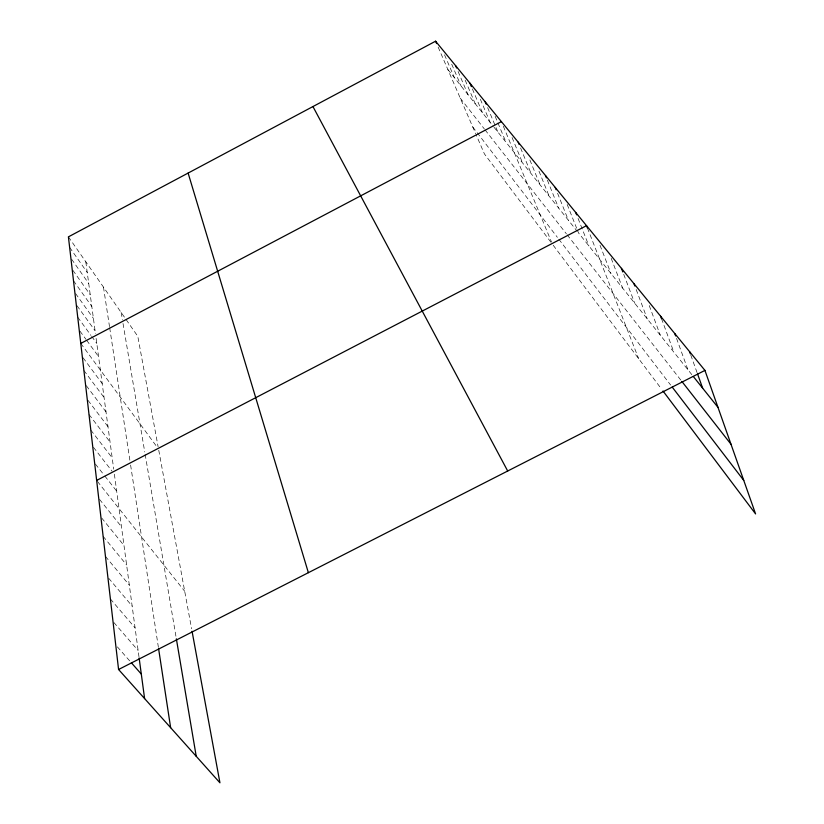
<?xml version="1.0" encoding="UTF-8"?>
<svg xmlns="http://www.w3.org/2000/svg" width="824" height="824" viewBox="0 0 824 824"><rect width="100%" height="100%" fill="white"/><g stroke="black" fill="none" stroke-linecap="round" stroke-linejoin="round"><path stroke-width="0.62" stroke-dasharray="4.12 3.09" d="M117.379 646.881L129.759 660.941M113.846 622.481L138.133 650.517M110.395 598.955L135.085 627.867M108.686 578.242L132.149 606.093M105.462 556.427L129.327 585.133M103.134 536.352L126.608 564.945M101.692 518.008L123.991 545.478M99.519 499.365L121.468 526.711M447.844 69.474L493.257 126.268M494.029 127.246L576.944 230.947M691.83 374.642L578.5 232.893L577.078 229.34M97.448 481.422L184.7 591.282M95.43 464.077L104.082 475.077M104.864 476.076L116.668 491.094M460.297 98.21L484.337 128.946M485.058 129.862L566.356 233.789M567.149 234.799L681.108 380.461M93.472 447.319L112.064 471.194M90.825 430.138L112.188 457.825M472.729 126.917L557.374 237.312M558.857 239.259L670.623 385.035M89.002 414.493L110.066 442.014M88.024 400.361L108.006 426.698M550.906 242.184L484.44 153.944L476.169 134.858M553.213 245.243L661.497 389.01M86.314 385.704L106.008 411.866M83.904 370.512L104.071 397.498M83.08 357.791L102.197 383.572M80.773 343.433L157.127 447.133M79.969 331.135L85.923 339.272M86.664 340.291L98.561 356.565M77.734 317.219L90.928 335.389M91.66 336.398L96.799 343.464M77.034 305.745L95.09 330.764M75.612 293.591L93.421 318.424M73.501 280.768L91.814 306.446M72.903 270.334L90.249 294.807M71.595 259.2L88.724 283.487M69.628 247.375L87.241 272.487M68.413 236.859L137.793 336.316L158.105 446.721M438.141 47.092L475.685 133.725M444.538 54.827L454.395 77.672M451.707 64.19L461.131 86.098M458.093 71.482L468.073 94.77M465.169 80.175L475.211 103.7M472.368 88.899L482.555 112.898M480.371 99.282L490.136 122.364M487.633 107.645L497.933 132.128M495.142 116.287L505.988 142.202M503.32 126.227L551.514 241.999M512.064 137.526L522.601 162.977M520.593 147.99L531.181 173.71M529.884 159.99L540.039 184.782M538.989 171.176L549.175 196.225M547.363 180.157L558.631 208.039M557.57 193.269L568.395 220.255M567.169 204.455L576.615 228.155M578.077 218.442L588.954 245.974M587.43 228.001L638.672 358.718M600.016 245.264L611.017 273.558M611.192 258.345L622.656 288.122M623.727 274.361L634.727 303.222M636.2 289.554L647.273 318.909M649.25 305.57L660.302 335.214M661.507 318.641L673.857 352.157M676.535 338.376L687.958 369.801M690.8 355.123L697.145 372.829M158.754 450.213L191.601 628.784M121.149 312.461L122.395 319.836M123.023 323.513L144.746 451.964M145.168 454.405L176.161 637.642M103.484 287.133L109.499 326.613M109.685 327.787L129.873 460.286M130.604 465.045L158.363 647.159M85.799 261.785L95.43 333.298M96.109 338.386L113.712 469.144M114.392 474.181L138.968 656.707"/><path stroke-width="1.24" d="M663.001 391.009L755.587 513.929L704.932 370.398L435.587 41.2L68.413 236.859L118.574 669.5L219.936 782.8L192.054 631.256M80.773 343.433L501.404 121.643M96.655 480.413L586.513 225.663L587.43 228.001M118.574 669.5L704.932 370.398M131.407 662.815L141.306 674.063M693.375 376.568L717.962 407.334M681.85 381.419L730.981 444.218M672.188 387.064L743.763 480.423M312.945 106.553L507.697 471.009M435.587 41.2L436.607 43.559M455.6 65.652L456.599 67.98M469.948 83.183L471.4 86.613M485.182 101.816L486.17 104.143M518.183 142.15L519.151 144.488M545.488 175.512L546.425 177.84M555.211 187.409L556.149 189.757M575.708 212.458L576.656 214.848M621.43 268.346L622.81 271.951M633.986 283.683L634.871 286.031M660.621 316.251L661.507 318.641M674.774 333.545L675.659 335.965M689.534 351.58L690.378 353.939M697.578 374.014L702.645 388.176M188.119 173.071L308.372 572.68M176.357 638.847L196.225 756.298M158.548 648.375L170.64 727.695M139.132 657.954L144.602 698.597"/></g></svg>
